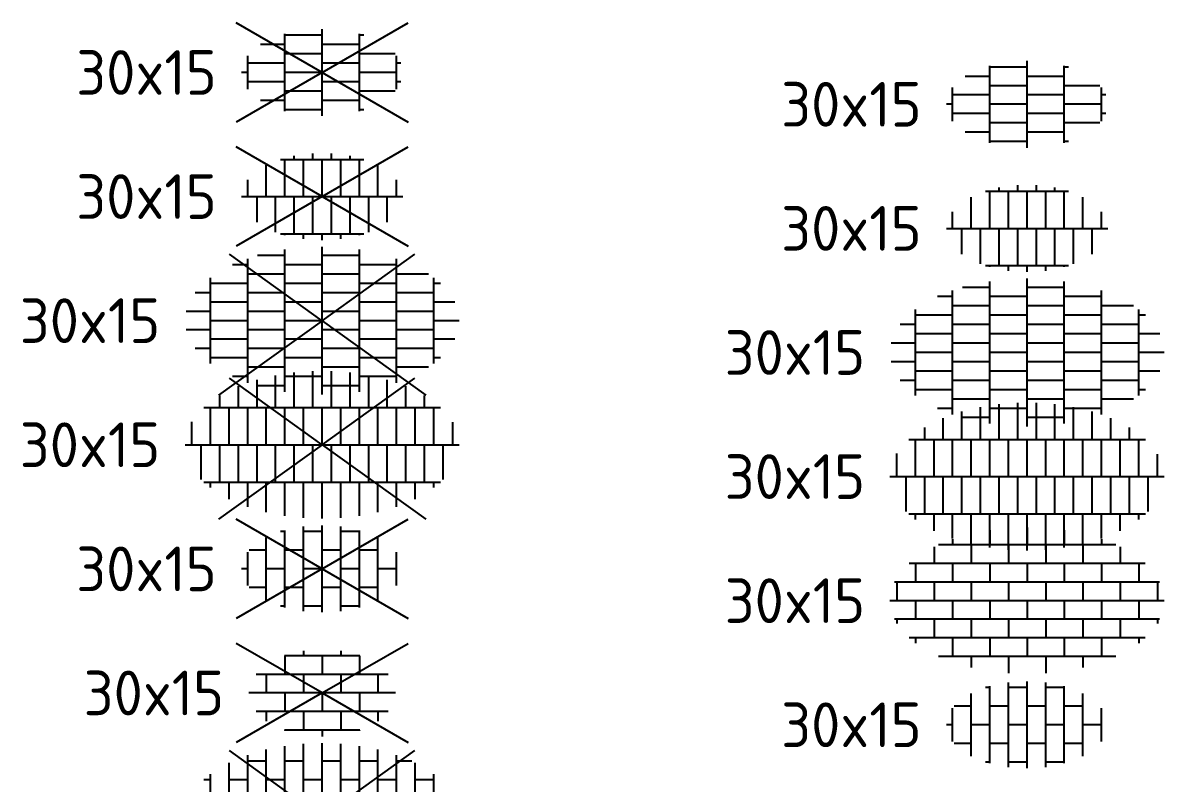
# Model space of a CAD drawing. Header units: metres. Extents: x -1103 to -1052, y 1073 to 2172.
# Drawn here: x -1099.44 to -1053.44, y 1989.95 to 2020.59 of the extents above; entities that cross this region are included whole.
import ezdxf
from ezdxf.enums import TextEntityAlignment as Align

# ---------------------------------------------------------------- set-up
doc = ezdxf.new("R2010")
doc.units = ezdxf.units.M
doc.styles.add('NLCS-ISO', font='NLCS-ISO.ttf')

# ---------------------------------------------------------------- blocks, each defined once
blk = doc.blocks.new('SVH-TEGEL_300X150_DUN_HALFST_KL_01-SO')
for p, q in [((-1.5, 1.5), (-1.674, 1.5)), ((-1.5, -1.552), (-1.5, 1.552)), ((-0.75, -1.703), (-0.75, 1.703)), ((0, 1.5), (-0.75, 1.5)), ((0, -1.75), (0, 1.75)), ((0.75, -1.703), (0.75, 1.703)), ((1.5, 1.5), (0.75, 1.5)), ((1.5, -1.552), (1.5, 1.552)), ((-2.25, -1.263), (-2.25, 1.263)), ((2.25, -1.263), (2.25, 1.263)), ((-3, -0.673), (-3, 0.673)), ((-2.25, 0.75), (-2.936, 0.75)), ((-0.75, 0.75), (-1.5, 0.75)), ((0.75, 0.75), (0, 0.75)), ((2.25, 0.75), (1.5, 0.75)), ((3, -0.673), (3, 0.673)), ((-3, 0), (-3.25, 0)), ((-1.5, 0), (-2.25, 0)), ((0, 0), (-0.75, 0)), ((1.5, 0), (0.75, 0)), ((3, 0), (2.25, 0)), ((-2.25, -0.75), (-2.936, -0.75)), ((-0.75, -0.75), (-1.5, -0.75)), ((0.75, -0.75), (0, -0.75)), ((2.25, -0.75), (1.5, -0.75)), ((-1.5, -1.5), (-1.674, -1.5)), ((0, -1.5), (-0.75, -1.5)), ((1.5, -1.5), (0.75, -1.5))]:
    blk.add_line(p, q)
at = {"style": 'NLCS-ISO'}
blk.add_attdef('FORMAAT', text='', height=1.8, dxfattribs=at).set_placement((-4.25, 0), align=Align.MIDDLE_RIGHT)
blk.add_attdef('KLEUR', text='', height=1.8, dxfattribs=at).set_placement((4.25, 0), align=Align.MIDDLE_LEFT)
at = {"style": 'NLCS-ISO', "flags": 1}
blk.add_attdef('FUNCTIE', text='', height=1.8, dxfattribs=at).set_placement((0, -2.75), align=Align.TOP_CENTER)
blk = doc.blocks.new('SVH-TEGEL_300X150_DUN_HALST-SO')
for p, q in [((-1.5, 2.839), (-1.5, 2.25)), ((0, 2.95), (0, 2.25)), ((1.5, 2.839), (1.5, 2.25)), ((-3, 2.477), (-3, 2.25)), ((3, 2.477), (3, 2.25)), ((-3.75, 2.166), (-3.75, 1.5)), ((3.573, 2.25), (-3.573, 2.25)), ((-2.25, 2.25), (-2.25, 1.5)), ((-0.75, 2.25), (-0.75, 1.5)), ((0.75, 2.25), (0.75, 1.5)), ((2.25, 2.25), (2.25, 1.5)), ((3.75, 2.166), (3.75, 1.5)), ((4.757, 1.5), (-4.757, 1.5)), ((-4.5, 1.5), (-4.5, 0.75)), ((-3, 1.5), (-3, 0.75)), ((-1.5, 1.5), (-1.5, 0.75)), ((0, 1.5), (0, 0.75)), ((1.5, 1.5), (1.5, 0.75)), ((3, 1.5), (3, 0.75)), ((4.5, 1.5), (4.5, 0.75)), ((5.343, 0.75), (-5.343, 0.75)), ((-5.25, 0.75), (-5.25, 0)), ((-3.75, 0.75), (-3.75, 0)), ((-2.25, 0.75), (-2.25, 0)), ((-0.75, 0.75), (-0.75, 0)), ((0.75, 0.75), (0.75, 0)), ((2.25, 0.75), (2.25, 0)), ((3.75, 0.75), (3.75, 0)), ((5.25, 0.75), (5.25, 0)), ((5.525, 0), (-5.525, 0)), ((-4.5, 0), (-4.5, -0.75)), ((-3, 0), (-3, -0.75)), ((0, 0), (0, -0.75)), ((-1.5, 0), (-1.5, -0.75)), ((1.5, 0), (1.5, -0.75)), ((3, 0), (3, -0.75)), ((4.5, 0), (4.5, -0.75)), ((5.343, -0.75), (-5.343, -0.75)), ((-5.25, -0.75), (-5.25, -0.919)), ((-3.75, -0.75), (-3.75, -1.5)), ((-2.25, -0.75), (-2.25, -1.5)), ((-0.75, -0.75), (-0.75, -1.5)), ((0.75, -0.75), (0.75, -1.5)), ((2.25, -0.75), (2.25, -1.5)), ((3.75, -0.75), (3.75, -1.5)), ((5.25, -0.75), (5.25, -0.919)), ((4.757, -1.5), (-4.757, -1.5)), ((-4.5, -1.5), (-4.5, -1.712)), ((-3, -1.5), (-3, -2.25)), ((-1.5, -1.5), (-1.5, -2.25)), ((0, -1.5), (0, -2.25)), ((1.5, -1.5), (1.5, -2.25)), ((3, -1.5), (3, -2.25)), ((4.5, -1.5), (4.5, -1.712)), ((3.573, -2.25), (-3.573, -2.25)), ((-2.25, -2.25), (-2.25, -2.694)), ((-0.75, -2.25), (-0.75, -2.923)), ((0.75, -2.25), (0.75, -2.923)), ((2.25, -2.25), (2.25, -2.694))]:
    blk.add_line(p, q)
at = {"style": 'NLCS-ISO'}
blk.add_attdef('FORMAAT', text='', height=1.8, dxfattribs=at).set_placement((-6.525, 0), align=Align.MIDDLE_RIGHT)
blk.add_attdef('KLEUR', text='', height=1.8, dxfattribs=at).set_placement((6.525, 0), align=Align.MIDDLE_LEFT)
at = {"style": 'NLCS-ISO', "flags": 1}
blk.add_attdef('FUNCTIE', text='', height=1.8, dxfattribs=at).set_placement((0, -3.95), align=Align.TOP_CENTER)
blk = doc.blocks.new('SVH-TEGEL_300X150_DUN_LINT-SO')
for p, q in [((-1.875, 1.5), (-1.875, 2.798)), ((-1.125, 1.5), (-1.125, 2.913)), ((-0.375, 1.5), (-0.375, 2.968)), ((0.375, 1.5), (0.375, 2.968)), ((1.125, 1.5), (1.125, 2.913)), ((1.875, 1.5), (1.875, 2.798)), ((-3.375, 1.5), (-3.375, 2.355)), ((-2.625, 1.5), (-2.625, 2.618)), ((2.625, 1.5), (2.625, 2.618)), ((3.375, 1.5), (3.375, 2.355)), ((-4.125, 1.5), (-4.125, 1.979)), ((4.125, 1.5), (4.125, 1.979)), ((-4.771, 1.5), (4.771, 1.5)), ((-4.5, 0), (-4.5, 1.5)), ((-3.75, 0), (-3.75, 1.5)), ((-3, 0), (-3, 1.5)), ((-2.25, 0), (-2.25, 1.5)), ((-1.5, 0), (-1.5, 1.5)), ((-0.75, 0), (-0.75, 1.5)), ((0, 0), (0, 1.5)), ((0.75, 0), (0.75, 1.5)), ((1.5, 0), (1.5, 1.5)), ((2.25, 0), (2.25, 1.5)), ((3, 0), (3, 1.5)), ((3.75, 0), (3.75, 1.5)), ((4.5, 0), (4.5, 1.5)), ((-5.25, 0), (-5.25, 0.927)), ((5.26, 0), (5.26, 0.91)), ((-5.525, 0), (5.525, 0)), ((-4.875, -1.4), (-4.875, 0)), ((-4.125, -1.5), (-4.125, 0)), ((-3.375, -1.5), (-3.375, 0)), ((-2.625, -1.5), (-2.625, 0)), ((-1.875, -1.5), (-1.875, 0)), ((-1.125, -1.5), (-1.125, 0)), ((-0.375, -1.5), (-0.375, 0)), ((0.375, -1.5), (0.375, 0)), ((1.125, -1.5), (1.125, 0)), ((1.875, -1.5), (1.875, 0)), ((2.625, -1.5), (2.625, 0)), ((3.375, -1.5), (3.375, 0)), ((4.125, -1.5), (4.125, 0)), ((4.875, -1.4), (4.875, 0)), ((-4.771, -1.5), (4.771, -1.5)), ((-4.5, -1.726), (-4.5, -1.5)), ((-3.75, -2.185), (-3.75, -1.5)), ((-3, -2.498), (-3, -1.5)), ((-2.25, -2.717), (-2.25, -1.5)), ((-1.5, -2.863), (-1.5, -1.5)), ((-0.75, -2.947), (-0.75, -1.5)), ((0, -2.975), (0, -1.5)), ((0.75, -2.947), (0.75, -1.5)), ((1.5, -2.863), (1.5, -1.5)), ((2.25, -2.717), (2.25, -1.5)), ((3, -2.498), (3, -1.5)), ((3.75, -2.185), (3.75, -1.5)), ((4.5, -1.726), (4.5, -1.5))]:
    blk.add_line(p, q)
at = {"style": 'NLCS-ISO'}
blk.add_attdef('FORMAAT', text='', height=1.8, dxfattribs=at).set_placement((-6.525, 0), align=Align.MIDDLE_RIGHT)
blk.add_attdef('KLEUR', text='', height=1.8, dxfattribs=at).set_placement((6.525, 0), align=Align.MIDDLE_LEFT)
at = {"style": 'NLCS-ISO', "flags": 1}
blk.add_attdef('FUNCTIE', text='', height=1.8, dxfattribs=at).set_placement((0, -3.975), align=Align.TOP_CENTER)
blk = doc.blocks.new('SVH-TEGEL_300X150_DUN_LINT_01-SO')
for p, q in [((-1.5, -2.863), (-1.5, 2.863)), ((0, -2.975), (0, 2.975)), ((1.5, -2.863), (1.5, 2.863)), ((-3, -2.498), (-3, 2.498)), ((-1.5, 2.625), (-2.6, 2.625)), ((1.5, 2.625), (0, 2.625)), ((3, -2.498), (3, 2.498)), ((-3, 2.25), (-3.615, 2.25)), ((-1.5, 1.875), (-3, 1.875)), ((0, 2.25), (-1.5, 2.25)), ((1.5, 1.875), (0, 1.875)), ((3, 2.25), (1.5, 2.25)), ((4.29, 1.875), (3, 1.875)), ((-4.5, -1.726), (-4.5, 1.726)), ((-3, 1.5), (-4.5, 1.5)), ((0, 1.5), (-1.5, 1.5)), ((3, 1.5), (1.5, 1.5)), ((4.5, -1.726), (4.5, 1.726)), ((4.771, 1.5), (4.5, 1.5)), ((-4.5, 1.125), (-5.115, 1.125)), ((-1.5, 1.125), (-3, 1.125)), ((1.5, 1.125), (0, 1.125)), ((4.5, 1.125), (3, 1.125)), ((-3, 0.75), (-4.5, 0.75)), ((0, 0.75), (-1.5, 0.75)), ((3, 0.75), (1.5, 0.75)), ((5.347, 0.75), (4.5, 0.75)), ((-4.5, 0.375), (-5.481, 0.375)), ((-3, 0), (-4.5, 0)), ((-1.5, 0.375), (-3, 0.375)), ((0, 0), (-1.5, 0)), ((1.5, 0.375), (0, 0.375)), ((4.5, 0.375), (3, 0.375)), ((-4.5, -0.375), (-5.481, -0.375)), ((-1.5, -0.375), (-3, -0.375)), ((1.5, -0.375), (0, -0.375)), ((3, 0), (1.5, 0)), ((4.5, -0.375), (3, -0.375)), ((5.525, 0), (4.5, 0)), ((-3, -0.75), (-4.5, -0.75)), ((0, -0.75), (-1.5, -0.75)), ((3, -0.75), (1.5, -0.75)), ((5.347, -0.75), (4.5, -0.75)), ((-4.5, -1.125), (-5.115, -1.125)), ((-1.5, -1.125), (-3, -1.125)), ((1.5, -1.125), (0, -1.125)), ((4.5, -1.125), (3, -1.125)), ((-3, -1.5), (-4.5, -1.5)), ((0, -1.5), (-1.5, -1.5)), ((3, -1.5), (1.5, -1.5)), ((4.771, -1.5), (4.5, -1.5)), ((-3, -2.25), (-3.615, -2.25)), ((-1.5, -1.875), (-3, -1.875)), ((0, -2.25), (-1.5, -2.25)), ((1.5, -1.875), (0, -1.875)), ((3, -2.25), (1.5, -2.25)), ((4.29, -1.875), (3, -1.875)), ((-1.5, -2.625), (-2.6, -2.625)), ((1.5, -2.625), (0, -2.625))]:
    blk.add_line(p, q)
at = {"style": 'NLCS-ISO'}
blk.add_attdef('FORMAAT', text='', height=1.8, dxfattribs=at).set_placement((-6.525, 0), align=Align.MIDDLE_RIGHT)
blk.add_attdef('KLEUR', text='', height=1.8, dxfattribs=at).set_placement((6.525, 0), align=Align.MIDDLE_LEFT)
at = {"style": 'NLCS-ISO', "flags": 1}
blk.add_attdef('FUNCTIE', text='', height=1.8, dxfattribs=at).set_placement((0, -3.975), align=Align.TOP_CENTER)
blk = doc.blocks.new('SVH-TEGEL_300X150_DUN_LINT_KL-SO')
for p, q in [((-1.674, 1.5), (1.674, 1.5)), ((-1.5, 0), (-1.5, 1.5)), ((-1.125, 1.5), (-1.125, 1.642)), ((-0.75, 0), (-0.75, 1.5)), ((-0.375, 1.5), (-0.375, 1.738)), ((0, 0), (0, 1.5)), ((0.375, 1.5), (0.375, 1.738)), ((0.75, 0), (0.75, 1.5)), ((1.125, 1.5), (1.125, 1.642)), ((1.5, 0), (1.5, 1.5)), ((-2.25, 0), (-2.25, 1.263)), ((2.25, 0), (2.25, 1.263)), ((-3, 0), (-3, 0.673)), ((3, 0), (3, 0.673)), ((-3.25, 0), (3.25, 0)), ((-2.625, -1.032), (-2.625, 0)), ((-1.875, -1.429), (-1.875, 0)), ((-1.125, -1.5), (-1.125, 0)), ((-0.375, -1.5), (-0.375, 0)), ((0.375, -1.5), (0.375, 0)), ((1.125, -1.5), (1.125, 0)), ((1.875, -1.429), (1.875, 0)), ((2.625, -1.032), (2.625, 0)), ((-1.674, -1.5), (1.674, -1.5)), ((-1.5, -1.552), (-1.5, -1.5)), ((-0.75, -1.703), (-0.75, -1.5)), ((0, -1.75), (0, -1.5)), ((0.75, -1.703), (0.75, -1.5)), ((1.5, -1.552), (1.5, -1.5))]:
    blk.add_line(p, q)
at = {"style": 'NLCS-ISO'}
blk.add_attdef('FORMAAT', text='', height=1.8, dxfattribs=at).set_placement((-4.25, 0), align=Align.MIDDLE_RIGHT)
blk.add_attdef('KLEUR', text='', height=1.8, dxfattribs=at).set_placement((4.25, 0), align=Align.MIDDLE_LEFT)
at = {"style": 'NLCS-ISO', "flags": 1}
blk.add_attdef('FUNCTIE', text='', height=1.8, dxfattribs=at).set_placement((0, -2.75), align=Align.TOP_CENTER)
blk = doc.blocks.new('SVH-TEGEL_300X150_DUN_LINT_KL_01-SO')
for p, q in [((-1.5, -1.552), (-1.5, 1.552)), ((0, 1.5), (-1.5, 1.5)), ((0, -1.75), (0, 1.75)), ((1.5, -1.552), (1.5, 1.552)), ((1.674, 1.5), (1.5, 1.5)), ((-1.5, 1.125), (-2.489, 1.125)), ((1.5, 1.125), (0, 1.125)), ((-3, -0.673), (-3, 0.673)), ((0, 0.75), (-1.5, 0.75)), ((2.936, 0.75), (1.5, 0.75)), ((3, -0.673), (3, 0.673)), ((-3, 0), (-3.25, 0)), ((-1.5, 0.375), (-3, 0.375)), ((0, 0), (-1.5, 0)), ((1.5, 0.375), (0, 0.375)), ((3.175, 0.375), (3, 0.375)), ((-1.5, -0.375), (-3, -0.375)), ((1.5, -0.375), (0, -0.375)), ((3, 0), (1.5, 0)), ((3.175, -0.375), (3, -0.375)), ((0, -0.75), (-1.5, -0.75)), ((2.936, -0.75), (1.5, -0.75)), ((-1.5, -1.125), (-2.489, -1.125)), ((1.5, -1.125), (0, -1.125)), ((0, -1.5), (-1.5, -1.5)), ((1.674, -1.5), (1.5, -1.5))]:
    blk.add_line(p, q)
at = {"style": 'NLCS-ISO'}
blk.add_attdef('FORMAAT', text='', height=1.8, dxfattribs=at).set_placement((-4.25, 0), align=Align.MIDDLE_RIGHT)
blk.add_attdef('KLEUR', text='', height=1.8, dxfattribs=at).set_placement((4.25, 0), align=Align.MIDDLE_LEFT)
at = {"style": 'NLCS-ISO', "flags": 1}
blk.add_attdef('FUNCTIE', text='', height=1.8, dxfattribs=at).set_placement((0, -2.75), align=Align.TOP_CENTER)
blk = doc.blocks.new('V-SVH-TEGEL_300X150_DUN_HALFST_01-SO')
for p, q in [((-1.5, -2.863), (-1.5, 2.863)), ((-0.75, -2.947), (-0.75, 2.947)), ((0, -2.975), (0, 2.975)), ((0.75, -2.947), (0.75, 2.947)), ((1.5, -2.863), (1.5, 2.863)), ((0, 0), (-3.728, 2.684)), ((-3, -2.498), (-3, 2.498)), ((-2.25, -2.717), (-2.25, 2.717)), ((0, 0), (3.728, 2.684)), ((2.25, -2.717), (2.25, 2.717)), ((3, -2.498), (3, 2.498)), ((-3.75, -2.185), (-3.75, 2.185)), ((-2.25, 2.25), (-3, 2.25)), ((-0.75, 2.25), (-1.5, 2.25)), ((0.75, 2.25), (0, 2.25)), ((2.25, 2.25), (1.5, 2.25)), ((3.615, 2.25), (3, 2.25)), ((3.75, -2.185), (3.75, 2.185)), ((-4.5, 1.5), (-4.771, 1.5)), ((-4.5, -1.726), (-4.5, 1.726)), ((-3, 1.5), (-3.75, 1.5)), ((-1.5, 1.5), (-2.25, 1.5)), ((0, 1.5), (-0.75, 1.5)), ((1.5, 1.5), (0.75, 1.5)), ((3, 1.5), (2.25, 1.5)), ((4.5, 1.5), (3.75, 1.5)), ((4.5, -1.726), (4.5, 1.726)), ((-5.25, -0.927), (-5.25, 0.927)), ((5.25, -0.927), (5.25, 0.927)), ((-5.25, 0.75), (-5.347, 0.75)), ((-3.75, 0.75), (-4.5, 0.75)), ((-2.25, 0.75), (-3, 0.75)), ((-0.75, 0.75), (-1.5, 0.75)), ((0.75, 0.75), (0, 0.75)), ((2.25, 0.75), (1.5, 0.75)), ((3.75, 0.75), (3, 0.75)), ((5.25, 0.75), (4.5, 0.75)), ((-4.5, 0), (-5.25, 0)), ((0, 0), (-4.172, -3.003)), ((-3, 0), (-3.75, 0)), ((-1.5, 0), (-2.25, 0)), ((0, 0), (-0.75, 0)), ((0, 0), (4.172, -3.003)), ((1.5, 0), (0.75, 0)), ((3, 0), (2.25, 0)), ((4.5, 0), (3.75, 0)), ((5.525, 0), (5.25, 0)), ((-5.25, -0.75), (-5.347, -0.75)), ((-3.75, -0.75), (-4.5, -0.75)), ((-2.25, -0.75), (-3, -0.75)), ((-0.75, -0.75), (-1.5, -0.75)), ((0.75, -0.75), (0, -0.75)), ((2.25, -0.75), (1.5, -0.75)), ((3.75, -0.75), (3, -0.75)), ((5.25, -0.75), (4.5, -0.75)), ((-4.5, -1.5), (-4.771, -1.5)), ((-3, -1.5), (-3.75, -1.5)), ((-1.5, -1.5), (-2.25, -1.5)), ((0, -1.5), (-0.75, -1.5)), ((1.5, -1.5), (0.75, -1.5)), ((3, -1.5), (2.25, -1.5)), ((4.5, -1.5), (3.75, -1.5)), ((-2.25, -2.25), (-3, -2.25)), ((-0.75, -2.25), (-1.5, -2.25)), ((0.75, -2.25), (0, -2.25)), ((2.25, -2.25), (1.5, -2.25)), ((3.615, -2.25), (3, -2.25))]:
    blk.add_line(p, q)
at = {"style": 'NLCS-ISO'}
blk.add_attdef('FORMAAT', text='', height=1.8, dxfattribs=at).set_placement((-6.525, 0), align=Align.MIDDLE_RIGHT)
blk.add_attdef('KLEUR', text='', height=1.8, dxfattribs=at).set_placement((6.525, 0), align=Align.MIDDLE_LEFT)
at = {"style": 'NLCS-ISO', "flags": 1}
blk.add_attdef('FUNCTIE', text='', height=1.8, dxfattribs=at).set_placement((0, -3.975), align=Align.TOP_CENTER)
blk = doc.blocks.new('V-SVH-TEGEL_300X150_DUN_HALFST_KL-SO')
for p, q in [((0, 0), (-3.464, 2)), ((0, 0), (3.464, 2)), ((1.519, 1.5), (-1.519, 1.5)), ((-1.5, 1.5), (-1.5, 0.75)), ((-0.75, 1.692), (-0.75, 1.5)), ((0, 1.5), (0, 0.75)), ((0.75, 1.692), (0.75, 1.5)), ((1.5, 1.5), (1.5, 0.75)), ((2.665, 0.75), (-2.665, 0.75)), ((-2.25, 0.75), (-2.25, 0)), ((-0.75, 0.75), (-0.75, 0)), ((0.75, 0.75), (0.75, 0)), ((2.25, 0.75), (2.25, 0)), ((0, 0), (-3.464, -2)), ((2.95, 0), (-2.95, 0)), ((0, 0), (0, -0.75)), ((0, 0), (3.464, -2)), ((-1.5, 0), (-1.5, -0.75)), ((1.5, 0), (1.5, -0.75)), ((2.665, -0.75), (-2.665, -0.75)), ((-2.25, -0.75), (-2.25, -1.132)), ((-0.75, -0.75), (-0.75, -1.5)), ((0.75, -0.75), (0.75, -1.5)), ((2.25, -0.75), (2.25, -1.132)), ((1.519, -1.5), (-1.519, -1.5)), ((-1.5, -1.5), (-1.5, -1.507)), ((0, -1.5), (0, -1.75)), ((1.5, -1.5), (1.5, -1.507))]:
    blk.add_line(p, q)
at = {"style": 'NLCS-ISO'}
blk.add_attdef('FORMAAT', text='', height=1.8, dxfattribs=at).set_placement((-3.95, 0), align=Align.MIDDLE_RIGHT)
blk.add_attdef('KLEUR', text='', height=1.8, dxfattribs=at).set_placement((3.95, 0), align=Align.MIDDLE_LEFT)
at = {"style": 'NLCS-ISO', "flags": 1}
blk.add_attdef('FUNCTIE', text='', height=1.8, dxfattribs=at).set_placement((0, -2.75), align=Align.TOP_CENTER)
blk = doc.blocks.new('V-SVH-TEGEL_300X150_DUN_HALFST_KL_01-SO')
for p, q in [((0, 0), (-3.464, 2)), ((0, 0), (3.464, 2)), ((-1.5, 1.5), (-1.674, 1.5)), ((-1.5, -1.552), (-1.5, 1.552)), ((-0.75, -1.703), (-0.75, 1.703)), ((0, 1.5), (-0.75, 1.5)), ((0, -1.75), (0, 1.75)), ((0.75, -1.703), (0.75, 1.703)), ((1.5, 1.5), (0.75, 1.5)), ((1.5, -1.552), (1.5, 1.552)), ((-2.25, -1.263), (-2.25, 1.263)), ((2.25, -1.263), (2.25, 1.263)), ((-3, -0.673), (-3, 0.673)), ((-2.25, 0.75), (-2.936, 0.75)), ((-0.75, 0.75), (-1.5, 0.75)), ((0.75, 0.75), (0, 0.75)), ((2.25, 0.75), (1.5, 0.75)), ((3, -0.673), (3, 0.673)), ((0, 0), (-3.464, -2)), ((-3, 0), (-3.25, 0)), ((-1.5, 0), (-2.25, 0)), ((0, 0), (-0.75, 0)), ((0, 0), (3.464, -2)), ((1.5, 0), (0.75, 0)), ((3, 0), (2.25, 0)), ((-2.25, -0.75), (-2.936, -0.75)), ((-0.75, -0.75), (-1.5, -0.75)), ((0.75, -0.75), (0, -0.75)), ((2.25, -0.75), (1.5, -0.75)), ((-1.5, -1.5), (-1.674, -1.5)), ((0, -1.5), (-0.75, -1.5)), ((1.5, -1.5), (0.75, -1.5))]:
    blk.add_line(p, q)
at = {"style": 'NLCS-ISO'}
blk.add_attdef('FORMAAT', text='', height=1.8, dxfattribs=at).set_placement((-4.25, 0), align=Align.MIDDLE_RIGHT)
blk.add_attdef('KLEUR', text='', height=1.8, dxfattribs=at).set_placement((4.25, 0), align=Align.MIDDLE_LEFT)
at = {"style": 'NLCS-ISO', "flags": 1}
blk.add_attdef('FUNCTIE', text='', height=1.8, dxfattribs=at).set_placement((0, -2.75), align=Align.TOP_CENTER)
blk = doc.blocks.new('V-SVH-TEGEL_300X150_DUN_LINT-SO')
for p, q in [((-1.875, 1.5), (-1.875, 2.798)), ((-1.125, 1.5), (-1.125, 2.913)), ((-0.375, 1.5), (-0.375, 2.968)), ((0.375, 1.5), (0.375, 2.968)), ((1.125, 1.5), (1.125, 2.913)), ((1.875, 1.5), (1.875, 2.798)), ((0, 0), (-3.728, 2.684)), ((-3.375, 1.5), (-3.375, 2.355)), ((-2.625, 1.5), (-2.625, 2.618)), ((0, 0), (3.728, 2.684)), ((2.625, 1.5), (2.625, 2.618)), ((3.375, 1.5), (3.375, 2.355)), ((-4.125, 1.5), (-4.125, 1.979)), ((4.125, 1.5), (4.125, 1.979)), ((-4.771, 1.5), (4.771, 1.5)), ((-4.5, 0), (-4.5, 1.5)), ((-3.75, 0), (-3.75, 1.5)), ((-3, 0), (-3, 1.5)), ((-2.25, 0), (-2.25, 1.5)), ((-1.5, 0), (-1.5, 1.5)), ((-0.75, 0), (-0.75, 1.5)), ((0, 0), (0, 1.5)), ((0.75, 0), (0.75, 1.5)), ((1.5, 0), (1.5, 1.5)), ((2.25, 0), (2.25, 1.5)), ((3, 0), (3, 1.5)), ((3.75, 0), (3.75, 1.5)), ((4.5, 0), (4.5, 1.5)), ((-5.25, 0), (-5.25, 0.927)), ((5.26, 0), (5.26, 0.91)), ((-5.525, 0), (5.525, 0)), ((-4.875, -1.4), (-4.875, 0)), ((0, 0), (-4.172, -3.003)), ((-4.125, -1.5), (-4.125, 0)), ((-3.375, -1.5), (-3.375, 0)), ((-2.625, -1.5), (-2.625, 0)), ((-1.875, -1.5), (-1.875, 0)), ((-1.125, -1.5), (-1.125, 0)), ((-0.375, -1.5), (-0.375, 0)), ((0.375, -1.5), (0.375, 0)), ((1.125, -1.5), (1.125, 0)), ((1.875, -1.5), (1.875, 0)), ((2.625, -1.5), (2.625, 0)), ((0, 0), (4.172, -3.003)), ((3.375, -1.5), (3.375, 0)), ((4.125, -1.5), (4.125, 0)), ((4.875, -1.4), (4.875, 0)), ((-4.771, -1.5), (4.771, -1.5)), ((-4.5, -1.726), (-4.5, -1.5)), ((-3.75, -2.185), (-3.75, -1.5)), ((-3, -2.498), (-3, -1.5)), ((-2.25, -2.717), (-2.25, -1.5)), ((-1.5, -2.863), (-1.5, -1.5)), ((-0.75, -2.947), (-0.75, -1.5)), ((0, -2.975), (0, -1.5)), ((0.75, -2.947), (0.75, -1.5)), ((1.5, -2.863), (1.5, -1.5)), ((2.25, -2.717), (2.25, -1.5)), ((3, -2.498), (3, -1.5)), ((3.75, -2.185), (3.75, -1.5)), ((4.5, -1.726), (4.5, -1.5))]:
    blk.add_line(p, q)
at = {"style": 'NLCS-ISO'}
blk.add_attdef('FORMAAT', text='', height=1.8, dxfattribs=at).set_placement((-6.525, 0), align=Align.MIDDLE_RIGHT)
blk.add_attdef('KLEUR', text='', height=1.8, dxfattribs=at).set_placement((6.525, 0), align=Align.MIDDLE_LEFT)
at = {"style": 'NLCS-ISO', "flags": 1}
blk.add_attdef('FUNCTIE', text='', height=1.8, dxfattribs=at).set_placement((0, -3.975), align=Align.TOP_CENTER)
blk = doc.blocks.new('V-SVH-TEGEL_300X150_DUN_LINT_01-SO')
for p, q in [((-1.5, -2.863), (-1.5, 2.863)), ((0, -2.975), (0, 2.975)), ((1.5, -2.863), (1.5, 2.863)), ((0, 0), (-3.728, 2.684)), ((-3, -2.498), (-3, 2.498)), ((-1.5, 2.625), (-2.6, 2.625)), ((0, 0), (3.728, 2.684)), ((1.5, 2.625), (0, 2.625)), ((3, -2.498), (3, 2.498)), ((-3, 2.25), (-3.615, 2.25)), ((-1.5, 1.875), (-3, 1.875)), ((0, 2.25), (-1.5, 2.25)), ((1.5, 1.875), (0, 1.875)), ((3, 2.25), (1.5, 2.25)), ((4.29, 1.875), (3, 1.875)), ((-4.5, -1.726), (-4.5, 1.726)), ((-3, 1.5), (-4.5, 1.5)), ((0, 1.5), (-1.5, 1.5)), ((3, 1.5), (1.5, 1.5)), ((4.5, -1.726), (4.5, 1.726)), ((4.771, 1.5), (4.5, 1.5)), ((-4.5, 1.125), (-5.115, 1.125)), ((-1.5, 1.125), (-3, 1.125)), ((1.5, 1.125), (0, 1.125)), ((4.5, 1.125), (3, 1.125)), ((-3, 0.75), (-4.5, 0.75)), ((0, 0.75), (-1.5, 0.75)), ((3, 0.75), (1.5, 0.75)), ((5.347, 0.75), (4.5, 0.75)), ((-4.5, 0.375), (-5.481, 0.375)), ((-3, 0), (-4.5, 0)), ((0, 0), (-4.172, -3.003)), ((-1.5, 0.375), (-3, 0.375)), ((0, 0), (-1.5, 0)), ((1.5, 0.375), (0, 0.375)), ((4.5, 0.375), (3, 0.375)), ((-4.5, -0.375), (-5.481, -0.375)), ((-1.5, -0.375), (-3, -0.375)), ((0, 0), (4.172, -3.003)), ((1.5, -0.375), (0, -0.375)), ((3, 0), (1.5, 0)), ((4.5, -0.375), (3, -0.375)), ((5.525, 0), (4.5, 0)), ((-3, -0.75), (-4.5, -0.75)), ((0, -0.75), (-1.5, -0.75)), ((3, -0.75), (1.5, -0.75)), ((5.347, -0.75), (4.5, -0.75)), ((-4.5, -1.125), (-5.115, -1.125)), ((-1.5, -1.125), (-3, -1.125)), ((1.5, -1.125), (0, -1.125)), ((4.5, -1.125), (3, -1.125)), ((-3, -1.5), (-4.5, -1.5)), ((0, -1.5), (-1.5, -1.5)), ((3, -1.5), (1.5, -1.5)), ((4.771, -1.5), (4.5, -1.5)), ((-3, -2.25), (-3.615, -2.25)), ((-1.5, -1.875), (-3, -1.875)), ((0, -2.25), (-1.5, -2.25)), ((1.5, -1.875), (0, -1.875)), ((3, -2.25), (1.5, -2.25)), ((4.29, -1.875), (3, -1.875)), ((-1.5, -2.625), (-2.6, -2.625)), ((1.5, -2.625), (0, -2.625))]:
    blk.add_line(p, q)
at = {"style": 'NLCS-ISO'}
blk.add_attdef('FORMAAT', text='', height=1.8, dxfattribs=at).set_placement((-6.525, 0), align=Align.MIDDLE_RIGHT)
blk.add_attdef('KLEUR', text='', height=1.8, dxfattribs=at).set_placement((6.525, 0), align=Align.MIDDLE_LEFT)
at = {"style": 'NLCS-ISO', "flags": 1}
blk.add_attdef('FUNCTIE', text='', height=1.8, dxfattribs=at).set_placement((0, -3.975), align=Align.TOP_CENTER)
blk = doc.blocks.new('V-SVH-TEGEL_300X150_DUN_LINT_KL-SO')
for p, q in [((0, 0), (-3.464, 2)), ((0, 0), (3.464, 2)), ((-1.674, 1.5), (1.674, 1.5)), ((-1.5, 0), (-1.5, 1.5)), ((-1.125, 1.5), (-1.125, 1.642)), ((-0.75, 0), (-0.75, 1.5)), ((-0.375, 1.5), (-0.375, 1.738)), ((0, 0), (0, 1.5)), ((0.375, 1.5), (0.375, 1.738)), ((0.75, 0), (0.75, 1.5)), ((1.125, 1.5), (1.125, 1.642)), ((1.5, 0), (1.5, 1.5)), ((-2.25, 0), (-2.25, 1.263)), ((2.25, 0), (2.25, 1.263)), ((-3, 0), (-3, 0.673)), ((3, 0), (3, 0.673)), ((0, 0), (-3.464, -2)), ((-3.25, 0), (3.25, 0)), ((-2.625, -1.032), (-2.625, 0)), ((-1.875, -1.429), (-1.875, 0)), ((-1.125, -1.5), (-1.125, 0)), ((-0.375, -1.5), (-0.375, 0)), ((0, 0), (3.464, -2)), ((0.375, -1.5), (0.375, 0)), ((1.125, -1.5), (1.125, 0)), ((1.875, -1.429), (1.875, 0)), ((2.625, -1.032), (2.625, 0)), ((-1.674, -1.5), (1.674, -1.5)), ((-1.5, -1.552), (-1.5, -1.5)), ((-0.75, -1.703), (-0.75, -1.5)), ((0, -1.75), (0, -1.5)), ((0.75, -1.703), (0.75, -1.5)), ((1.5, -1.552), (1.5, -1.5))]:
    blk.add_line(p, q)
at = {"style": 'NLCS-ISO'}
blk.add_attdef('FORMAAT', text='', height=1.8, dxfattribs=at).set_placement((-4.25, 0), align=Align.MIDDLE_RIGHT)
blk.add_attdef('KLEUR', text='', height=1.8, dxfattribs=at).set_placement((4.25, 0), align=Align.MIDDLE_LEFT)
at = {"style": 'NLCS-ISO', "flags": 1}
blk.add_attdef('FUNCTIE', text='', height=1.8, dxfattribs=at).set_placement((0, -2.75), align=Align.TOP_CENTER)
blk = doc.blocks.new('V-SVH-TEGEL_300X150_DUN_LINT_KL_01-SO')
for p, q in [((0, 0), (-3.464, 2)), ((0, 0), (3.464, 2)), ((-1.5, -1.552), (-1.5, 1.552)), ((0, 1.5), (-1.5, 1.5)), ((0, -1.75), (0, 1.75)), ((1.5, -1.552), (1.5, 1.552)), ((1.674, 1.5), (1.5, 1.5)), ((-1.5, 1.125), (-2.489, 1.125)), ((1.5, 1.125), (0, 1.125)), ((-3, -0.673), (-3, 0.673)), ((0, 0.75), (-1.5, 0.75)), ((2.936, 0.75), (1.5, 0.75)), ((3, -0.673), (3, 0.673)), ((0, 0), (-3.464, -2)), ((-3, 0), (-3.25, 0)), ((-1.5, 0.375), (-3, 0.375)), ((0, 0), (-1.5, 0)), ((1.5, 0.375), (0, 0.375)), ((0, 0), (3.464, -2)), ((3.175, 0.375), (3, 0.375)), ((-1.5, -0.375), (-3, -0.375)), ((1.5, -0.375), (0, -0.375)), ((3, 0), (1.5, 0)), ((3.175, -0.375), (3, -0.375)), ((0, -0.75), (-1.5, -0.75)), ((2.936, -0.75), (1.5, -0.75)), ((-1.5, -1.125), (-2.489, -1.125)), ((1.5, -1.125), (0, -1.125)), ((0, -1.5), (-1.5, -1.5)), ((1.674, -1.5), (1.5, -1.5))]:
    blk.add_line(p, q)
at = {"style": 'NLCS-ISO'}
blk.add_attdef('FORMAAT', text='', height=1.8, dxfattribs=at).set_placement((-4.25, 0), align=Align.MIDDLE_RIGHT)
blk.add_attdef('KLEUR', text='', height=1.8, dxfattribs=at).set_placement((4.25, 0), align=Align.MIDDLE_LEFT)
at = {"style": 'NLCS-ISO', "flags": 1}
blk.add_attdef('FUNCTIE', text='', height=1.8, dxfattribs=at).set_placement((0, -2.75), align=Align.TOP_CENTER)

msp = doc.modelspace()

# ---------------------------------------------------------------- block references
ref = msp.add_blockref('V-SVH-TEGEL_300X150_DUN_LINT_KL_01-SO', (-1087.377, 2018.586))
ref.add_attrib('FORMAAT', '30x15', dxfattribs={"height": 1.8, "style": 'NLCS-ISO'}).set_placement((-1091.627, 2018.586), align=Align.MIDDLE_RIGHT)
ref = msp.add_blockref('SVH-TEGEL_300X150_DUN_LINT_KL_01-SO', (-1058.969, 2017.304))
ref.add_attrib('FORMAAT', '30x15', dxfattribs={"height": 1.8, "style": 'NLCS-ISO'}).set_placement((-1063.219, 2017.304), align=Align.MIDDLE_RIGHT)
ref = msp.add_blockref('V-SVH-TEGEL_300X150_DUN_LINT_KL-SO', (-1087.377, 2013.586))
ref.add_attrib('FORMAAT', '30x15', dxfattribs={"height": 1.8, "style": 'NLCS-ISO'}).set_placement((-1091.627, 2013.586), align=Align.MIDDLE_RIGHT)
ref = msp.add_blockref('SVH-TEGEL_300X150_DUN_LINT_KL-SO', (-1058.969, 2012.304))
ref.add_attrib('FORMAAT', '30x15', dxfattribs={"height": 1.8, "style": 'NLCS-ISO'}).set_placement((-1063.219, 2012.304), align=Align.MIDDLE_RIGHT)
ref = msp.add_blockref('V-SVH-TEGEL_300X150_DUN_LINT_01-SO', (-1087.377, 2008.586))
ref.add_attrib('FORMAAT', '30x15', dxfattribs={"height": 1.8, "style": 'NLCS-ISO'}).set_placement((-1093.902, 2008.586), align=Align.MIDDLE_RIGHT)
ref = msp.add_blockref('SVH-TEGEL_300X150_DUN_LINT_01-SO', (-1058.969, 2007.304))
ref.add_attrib('FORMAAT', '30x15', dxfattribs={"height": 1.8, "style": 'NLCS-ISO'}).set_placement((-1065.494, 2007.304), align=Align.MIDDLE_RIGHT)
ref = msp.add_blockref('V-SVH-TEGEL_300X150_DUN_LINT-SO', (-1087.377, 2003.586))
ref.add_attrib('FORMAAT', '30x15', dxfattribs={"height": 1.8, "style": 'NLCS-ISO'}).set_placement((-1093.902, 2003.586), align=Align.MIDDLE_RIGHT)
ref = msp.add_blockref('SVH-TEGEL_300X150_DUN_LINT-SO', (-1058.969, 2002.304))
ref.add_attrib('FORMAAT', '30x15', dxfattribs={"height": 1.8, "style": 'NLCS-ISO'}).set_placement((-1065.494, 2002.304), align=Align.MIDDLE_RIGHT)
ref = msp.add_blockref('V-SVH-TEGEL_300X150_DUN_HALFST_KL_01-SO', (-1087.377, 1998.586))
ref.add_attrib('FORMAAT', '30x15', dxfattribs={"height": 1.8, "style": 'NLCS-ISO'}).set_placement((-1091.627, 1998.586), align=Align.MIDDLE_RIGHT)
ref = msp.add_blockref('SVH-TEGEL_300X150_DUN_HALST-SO', (-1058.969, 1997.304))
ref.add_attrib('FORMAAT', '30x15', dxfattribs={"height": 1.8, "style": 'NLCS-ISO'}).set_placement((-1065.494, 1997.304), align=Align.MIDDLE_RIGHT)
ref = msp.add_blockref('V-SVH-TEGEL_300X150_DUN_HALFST_KL-SO', (-1087.377, 1993.586))
ref.add_attrib('FORMAAT', '30x15', dxfattribs={"height": 1.8, "style": 'NLCS-ISO'}).set_placement((-1091.327, 1993.586), align=Align.MIDDLE_RIGHT)
ref = msp.add_blockref('SVH-TEGEL_300X150_DUN_HALFST_KL_01-SO', (-1058.969, 1992.304))
ref.add_attrib('FORMAAT', '30x15', dxfattribs={"height": 1.8, "style": 'NLCS-ISO'}).set_placement((-1063.219, 1992.304), align=Align.MIDDLE_RIGHT)
ref = msp.add_blockref('V-SVH-TEGEL_300X150_DUN_HALFST_01-SO', (-1087.377, 1988.586))
ref.add_attrib('FORMAAT', '30x15', dxfattribs={"height": 1.8, "style": 'NLCS-ISO'}).set_placement((-1093.902, 1988.586), align=Align.MIDDLE_RIGHT)

doc.saveas('drawing.dxf')
